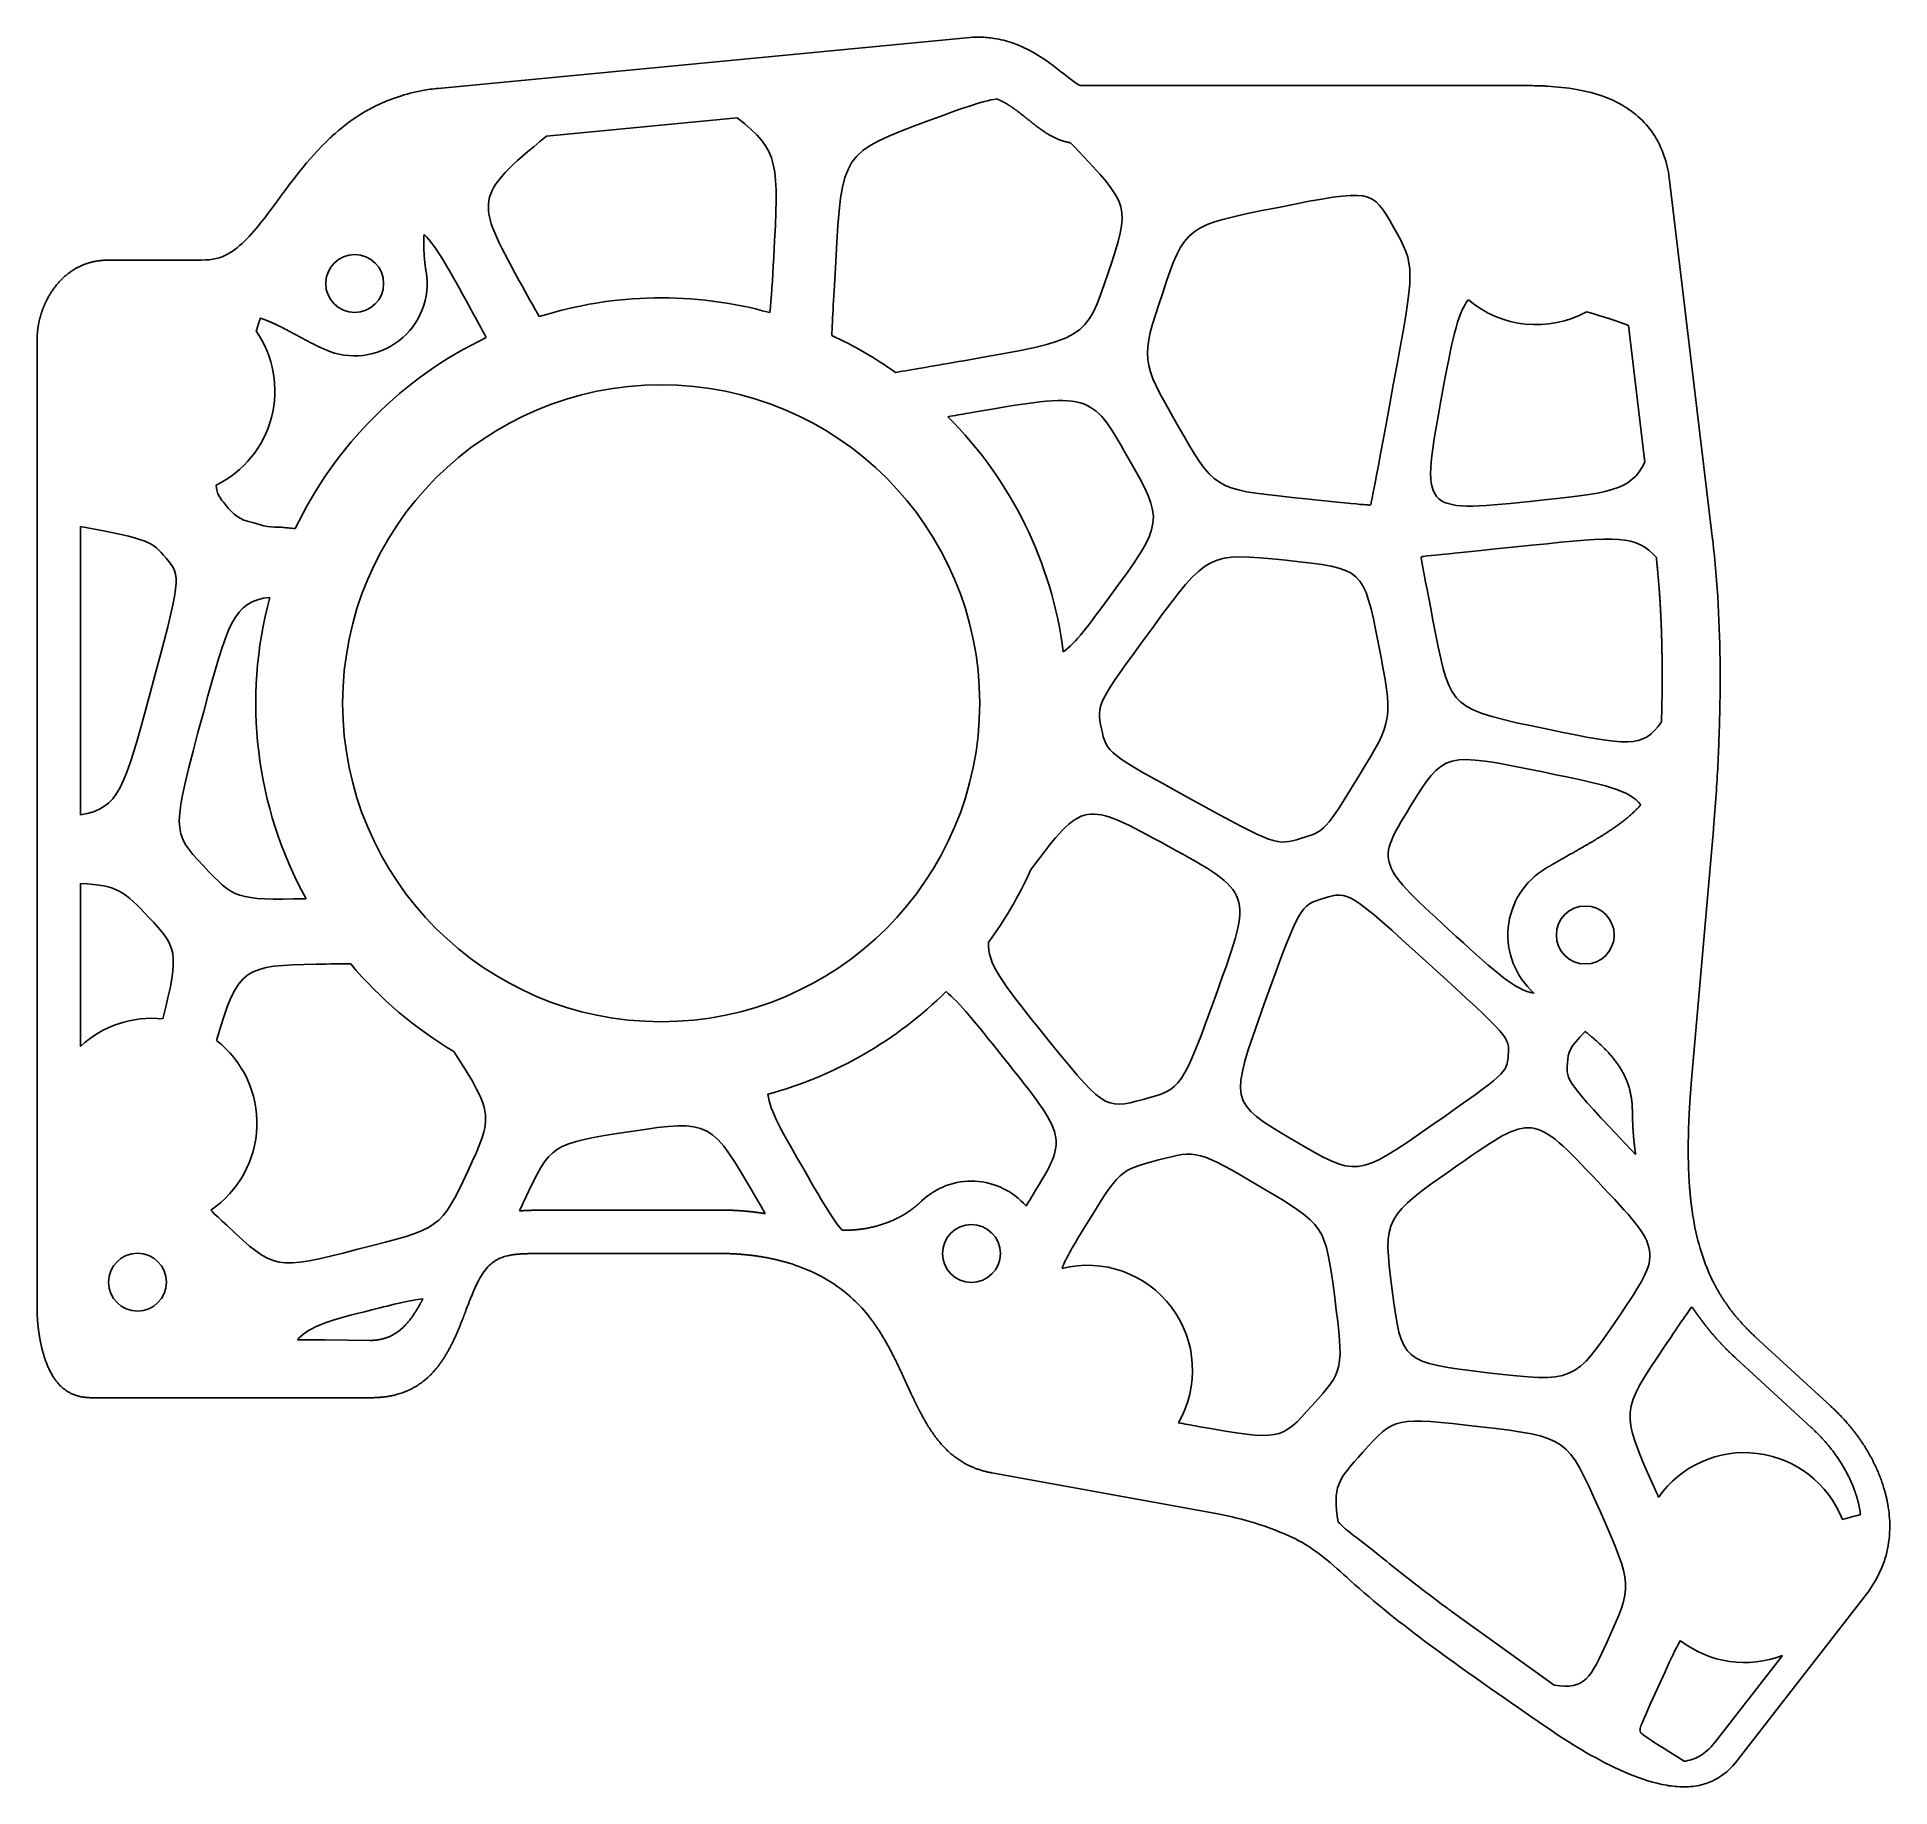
# Model space of a CAD drawing. Header units: millimetres. Extents: x -5 to 123, y -51 to 70.
import ezdxf

# ---------------------------------------------------------------- set-up
doc = ezdxf.new("R2010")
doc.units = ezdxf.units.MM
doc.layers.get('0').update_dxf_attribs({"linetype": 'CONTINUOUS'})

msp = doc.modelspace()

# ---------------------------------------------------------------- linework, layer by layer
for p, q in [((58.77, 69.98), (22.26, 66.48)), ((97.57, 66.67), (66.61, 66.67)), ((29.76, 63.18), (42.93, 64.44)), ((110.29, 35.33), (107.29, 60.33)), ((5.9, 54.62), (-0.45, 54.62)), ((104.49, 50.11), (105.62, 40.67)), ((-5.44, 49), (-5.44, -17.73)), ((-2.44, 16.3), (-2.44, 36.22)), ((110.3, 35.27), (110.29, 35.33)), ((108.82, -2.26), (110.31, 14.75)), ((-2.44, 0.31), (-2.44, 11.55)), ((104.97, -7.16), (104.67, -6.84)), ((41.86, -11), (29.9, -11)), ((29.9, -14), (41.86, -14)), ((14.42, -19.96), (12.54, -19.96)), ((17.58, -20), (14.42, -19.96)), ((118.46, -24.55), (113.26, -19.77)), ((111.91, -21.24), (117.11, -26.02)), ((-1.65, -23.96), (17.6, -23.96)), ((60.51, -29.15), (76.12, -31.99)), ((122.43, -31.54), (122.42, -31.51)), ((112.09, -48.91), (120.77, -37.73)), ((99.36, -43.81), (92.39, -38.81)), ((115.12, -41.76), (110.51, -47.69))]:
    msp.add_line(p, q)
for centre, radius in [((16.5, 53), 2), ((37.67, 24.01), 22), ((101.5, 8), 2), ((59.1, -14), 2), ((1.5, -15.98), 2)]:
    msp.add_circle(centre, radius)
for centre, radius, start, end in [((16.5, 53), 5, -114.0826, 9.5666), ((37.67, 24.01), 28, 74.4683, 107.4925), ((98.11, 57.41), 7.25, 229.7277, 298.6652), ((3.74, 45.58), 7.25, -63.8584, 34.6667), ((37.67, 24.01), 28, 115.5789, 154.491), ((37.67, 24.01), 28, 54.6983, 65.1035), ((37.67, 24.01), 28, 7.2738, 44.9792), ((11.22, 41.17), 5, 250.1769, 272.5484), ((37.67, 24.01), 28, 164.8696, 208.8276), ((37.67, 24.01), 28, 323.8617, 335.6738), ((101.5, 8), 5.35, 120.5228, 228.4993), ((37.67, 24.01), 28, 220.0193, 239.2497), ((37.67, 24.01), 28, 285.2628, 314.6697), ((2.5, -5), 7.25, 84.1724, 132.9358), ((2.5, -5), 7.25, -55.9595, 52.0357), ((59.1, -14), 5, 41.0679, 133.464), ((67.12, -22.06), 7.25, -30.1057, 104.019), ((112.5, -35), 7.25, 21.3203, 145.0222), ((112.5, -35), 7.25, 232.3779, 291.1426)]:
    msp.add_arc(centre, radius, start, end)
for points, degree in [([(59.65, 70.02), (59.35, 70.02), (59.06, 70.01), (58.77, 69.98)], 3), ([(98.9, 66.63), (98.8, 66.64), (98.7, 66.64), (98.61, 66.65)], 3), ([(21.18, 66.33), (20.05, 66.12), (18.96, 65.75), (17.97, 65.27)], 3), ([(22.26, 66.48), (21.9, 66.44), (21.54, 66.39), (21.18, 66.33)], 3), ([(56.23, 64.28), (58.4, 65.08), (59.79, 65.6), (60.86, 65.75)], 3), ([(60.86, 65.75), (61.09, 65.65), (61.32, 65.54), (61.54, 65.42), (61.75, 65.28), (61.96, 65.13)], 5), ([(42.93, 64.44), (45.85, 62.17), (45.8, 61.31), (45.44, 54.81)], 3), ([(49.73, 54.53), (50.14, 62.03), (50.14, 62.03), (56.23, 64.28)], 3), ([(27.87, 53.19), (24.84, 58.73), (24.66, 59.05), (29.76, 63.18)], 3), ([(65.95, 62.72), (66.04, 62.63), (66.12, 62.54), (66.21, 62.45)], 3), ([(66.21, 62.45), (70.09, 58.36), (70.09, 58.36), (68.55, 53.74)], 3), ([(80.3, 58.26), (86.76, 59.54), (86.76, 59.54), (88.26, 56.88)], 3), ([(72.31, 52.36), (73.85, 56.97), (73.85, 56.97), (80.3, 58.26)], 3), ([(21.29, 56.39), (22.18, 55.52), (22.98, 54.05), (24.49, 51.28)], 3), ([(88.26, 56.88), (89.77, 54.21), (89.77, 54.21), (88.24, 45.99)], 3), ([(-0.45, 54.62), (-0.7, 54.62), (-0.94, 54.6), (-1.17, 54.58), (-1.39, 54.54), (-1.61, 54.49)], 5), ([(45.44, 54.81), (45.36, 53.22), (45.29, 51.97), (45.17, 50.99)], 3), ([(49.46, 49.41), (49.5, 50.53), (49.59, 52.15), (49.73, 54.53)], 3), ([(29.25, 50.71), (28.85, 51.4), (28.4, 52.21), (27.87, 53.19)], 3), ([(68.55, 53.74), (67.01, 49.12), (67.01, 49.12), (58.57, 47.67)], 3), ([(24.49, 51.28), (24.91, 50.52), (25.27, 49.85), (25.58, 49.27)], 3), ([(73.32, 43.26), (70.76, 47.74), (70.76, 47.74), (72.31, 52.36)], 3), ([(91.62, 45.4), (92.27, 48.89), (92.64, 50.9), (93.42, 51.88)], 3), ([(-5.24, 50.62), (-5.32, 50.31), (-5.38, 50), (-5.42, 49.68), (-5.44, 49.34), (-5.44, 49)], 5), ([(9.7, 49.7), (9.8, 50.01), (9.89, 50.32), (9.97, 50.61)], 3), ([(101.59, 51.05), (102.76, 50.69), (103.71, 50.39), (104.49, 50.11)], 3), ([(58.57, 47.67), (56.56, 47.32), (55.02, 47.06), (53.85, 46.86)], 3), ([(58.9, 44.05), (67.34, 45.5), (67.34, 45.5), (69.89, 41.02)], 3), ([(88.24, 45.99), (86.71, 37.76), (86.71, 37.76), (86.67, 37.72)], 3), ([(97.67, 37.95), (90.09, 37.17), (90.09, 37.17), (91.62, 45.4)], 3), ([(57.48, 43.8), (57.92, 43.88), (58.4, 43.96), (58.9, 44.05)], 3), ([(81.25, 38.23), (75.87, 38.78), (75.87, 38.78), (73.32, 43.26)], 3), ([(69.89, 41.02), (72.44, 36.54), (72.44, 36.54), (68.59, 31.28)], 3), ([(105.62, 40.67), (104.67, 38.66), (103.15, 38.51), (97.67, 37.95)], 3), ([(7.59, 37.7), (7.21, 38.15), (6.96, 38.45), (6.93, 39.07)], 3), ([(9.53, 36.46), (8.44, 36.71), (8.17, 37.02), (7.59, 37.7)], 3), ([(86.67, 37.72), (86.62, 37.67), (86.62, 37.67), (81.25, 38.23)], 3), ([(-2.44, 36.22), (2.39, 35.3), (2.47, 35.21), (3.47, 34.03)], 3), ([(12.4, 36.07), (12.05, 36.1), (11.73, 36.14), (11.44, 36.17)], 3), ([(90.18, 34.11), (90.22, 34.15), (90.22, 34.15), (97.8, 34.92)], 3), ([(97.8, 34.92), (103.71, 35.53), (105.01, 35.66), (106.41, 34.07)], 3), ([(3.47, 34.03), (4.55, 32.76), (4.55, 32.76), (2.31, 24.46)], 3), ([(71.58, 29.18), (75.44, 34.43), (75.44, 34.43), (80.81, 33.88)], 3), ([(80.81, 33.88), (86.19, 33.33), (86.19, 33.33), (87.21, 28.1)], 3), ([(91.16, 28.83), (90.14, 34.06), (90.14, 34.06), (90.18, 34.11)], 3), ([(6.07, 23.44), (7.69, 29.41), (8.14, 31.08), (10.64, 31.32)], 3), ([(68.59, 31.28), (67.2, 29.39), (66.31, 28.18), (65.44, 27.55)], 3), ([(68.08, 22.25), (67.73, 23.92), (67.73, 23.92), (71.58, 29.18)], 3), ([(99.01, 22.19), (92.19, 23.6), (92.19, 23.6), (91.16, 28.83)], 3), ([(87.21, 28.1), (88.24, 22.86), (88.24, 22.86), (85.88, 19.02)], 3), ([(2.31, 24.46), (0.63, 18.24), (0.21, 16.69), (-2.44, 16.3)], 3), ([(6.05, 12.77), (3.83, 15.14), (3.83, 15.14), (6.07, 23.44)], 3), ([(74.29, 17.37), (68.43, 20.58), (68.43, 20.58), (68.08, 22.25)], 3), ([(106.76, 22.72), (105.5, 20.85), (104.33, 21.09), (99.01, 22.19)], 3), ([(110.54, 17.71), (110.63, 19.08), (110.7, 20.44), (110.74, 21.81)], 3), ([(89.38, 16.82), (91.74, 20.66), (91.74, 20.66), (98.56, 19.26)], 3), ([(98.56, 19.26), (102.97, 18.35), (104.53, 18.02), (105.34, 17)], 3), ([(85.88, 19.02), (83.52, 15.17), (83.52, 15.17), (81.84, 14.67)], 3), ([(81.84, 14.67), (80.15, 14.16), (80.15, 14.16), (74.29, 17.37)], 3), ([(92.59, 7.9), (87.02, 12.97), (87.02, 12.97), (89.38, 16.82)], 3), ([(110.36, 15.39), (110.43, 16.16), (110.48, 16.94), (110.54, 17.71)], 3), ([(63.18, 12.48), (66.82, 17.35), (66.9, 17.31), (72.68, 14.14)], 3), ([(110.31, 14.75), (110.33, 14.97), (110.34, 15.18), (110.36, 15.39)], 3), ([(72.68, 14.14), (78.54, 10.93), (78.54, 10.93), (76.09, 4.14)], 3), ([(-2.44, 11.55), (0.19, 11.44), (0.61, 10.99), (2.28, 9.22)], 3), ([(13.14, 10.51), (8.28, 10.41), (8.19, 10.5), (6.05, 12.77)], 3), ([(79.33, 3.25), (81.78, 10.04), (81.78, 10.04), (83.46, 10.55)], 3), ([(83.46, 10.55), (85.15, 11.05), (85.15, 11.05), (90.72, 5.98)], 3), ([(2.28, 9.22), (4.18, 7.19), (4.46, 6.9), (3.24, 2.21)], 3), ([(97.96, 3.99), (96.71, 4.15), (95.32, 5.42), (92.59, 7.9)], 3), ([(63.75, 1.56), (61.29, 4.64), (60.17, 6.04), (60.28, 7.5)], 3), ([(6.96, 0.72), (8.42, 5.86), (8.98, 5.88), (13.85, 5.98)], 3), ([(13.85, 5.98), (14.79, 6), (15.56, 6.02), (16.23, 6)], 3), ([(90.72, 5.98), (96.28, 0.92), (96.28, 0.92), (96.18, -0.3)], 3), ([(57.35, 4.1), (58.28, 3.32), (59.37, 1.96), (61.24, -0.38)], 3), ([(76.09, 4.14), (73.64, -2.65), (73.64, -2.65), (70.95, -3.36)], 3), ([(81.3, -6.15), (76.88, -3.55), (76.88, -3.55), (79.33, 3.25)], 3), ([(70.95, -3.36), (68.27, -4.07), (68.27, -4.07), (63.75, 1.56)], 3), ([(100.27, -0.85), (100.33, -0.09), (100.36, 0.2), (101.5, 1.33)], 3), ([(23.35, -0.05), (26.15, -4.37), (26.04, -4.61), (24.31, -8.31)], 3), ([(61.24, -0.38), (65.75, -6.01), (65.75, -6.01), (63.36, -9.92)], 3), ([(96.18, -0.3), (96.08, -1.52), (96.08, -1.52), (90.9, -5.14)], 3), ([(104.67, -6.84), (100.17, -2.07), (100.17, -2.07), (100.27, -0.85)], 3), ([(108.67, -4.44), (108.69, -4.01), (108.72, -3.57), (108.75, -3.14), (108.78, -2.7), (108.82, -2.26)], 5), ([(47.61, -8.34), (46, -5.56), (45.18, -4.15), (45.04, -3)], 3), ([(28.2, -10.36), (30.05, -6.41), (30.05, -6.41), (35.58, -5.57)], 3), ([(35.58, -5.57), (41.1, -4.74), (41.1, -4.74), (44.35, -10.37)], 3), ([(90.9, -5.14), (85.73, -8.76), (85.73, -8.76), (81.3, -6.15)], 3), ([(92.7, -7.9), (97.88, -4.28), (97.88, -4.28), (102.38, -9.05)], 3), ([(66.94, -12.15), (69.33, -8.24), (69.33, -8.24), (72.02, -7.54)], 3), ([(72.02, -7.54), (74.7, -6.83), (74.7, -6.83), (79.13, -9.43)], 3), ([(24.31, -8.31), (22.46, -12.27), (22.46, -12.27), (16.72, -13.71)], 3), ([(50.16, -12.39), (49.47, -11.56), (48.73, -10.29), (47.61, -8.34)], 3), ([(88.16, -16.52), (87.52, -11.51), (87.52, -11.51), (92.7, -7.9)], 3), ([(63.36, -9.92), (63.19, -10.21), (63.03, -10.47), (62.87, -10.72)], 3), ([(79.13, -9.43), (83.55, -12.04), (83.55, -12.04), (84.19, -17.04)], 3), ([(102.38, -9.05), (106.89, -13.82), (106.89, -13.82), (103.81, -18.37)], 3), ([(7.66, -12.05), (7.24, -11.66), (6.87, -11.32), (6.56, -11.01)], 3), ([(27.88, -11.06), (27.98, -10.84), (28.09, -10.61), (28.2, -10.36)], 3), ([(44.35, -10.37), (44.53, -10.67), (44.7, -10.97), (44.86, -11.24)], 3), ([(16.72, -13.71), (10.98, -15.16), (10.98, -15.16), (7.66, -12.05)], 3), ([(65.36, -15.02), (65.63, -14.29), (66.16, -13.43), (66.94, -12.15)], 3), ([(94.77, -22.23), (88.8, -21.52), (88.8, -21.52), (88.16, -16.52)], 3), ([(12.54, -19.96), (13.39, -18.98), (14.82, -18.62), (17.69, -17.89)], 3), ([(17.69, -17.89), (19.2, -17.51), (20.31, -17.23), (21.21, -17.14)], 3), ([(84.19, -17.04), (84.83, -22.05), (84.83, -22.05), (82.64, -24.49)], 3), ([(107.02, -20.35), (107.81, -19.19), (108.39, -18.32), (108.86, -17.68)], 3), ([(103.81, -18.37), (100.73, -22.93), (100.73, -22.93), (94.77, -22.23)], 3), ([(106.2, -30.04), (103.94, -24.91), (103.94, -24.91), (107.02, -20.35)], 3), ([(82.64, -24.49), (80.45, -26.94), (80.45, -26.94), (74.75, -25.94)], 3), ([(86.14, -27.71), (88.33, -25.27), (88.33, -25.27), (94.29, -25.97)], 3), ([(74.75, -25.94), (74.26, -25.85), (73.8, -25.77), (73.39, -25.69)], 3), ([(94.29, -25.97), (100.26, -26.67), (100.26, -26.67), (102.52, -31.8)], 3), ([(84.44, -32.56), (84.03, -30.07), (84.37, -29.69), (86.14, -27.71)], 3), ([(106.56, -30.84), (106.45, -30.59), (106.33, -30.32), (106.2, -30.04)], 3), ([(102.52, -31.8), (104.78, -36.93), (104.78, -36.93), (103.01, -40.81)], 3), ([(120.34, -31.15), (120.42, -31.44), (120.47, -31.74), (120.51, -32.03)], 3), ([(80.22, -33.16), (80.56, -33.3), (80.9, -33.44), (81.24, -33.6)], 3), ([(85.02, -33.09), (84.82, -32.94), (84.63, -32.75), (84.44, -32.56)], 3), ([(120.51, -32.03), (120.13, -32.13), (119.71, -32.24), (119.25, -32.36)], 3), ([(85.02, -36.36), (85.1, -36.43), (85.17, -36.49), (85.24, -36.56)], 3), ([(85.24, -36.56), (86.97, -38.13), (88.87, -39.63), (90.72, -41)], 3), ([(103.01, -40.81), (101.89, -43.27), (101.48, -44.17), (99.36, -43.81)], 3), ([(107.01, -42.89), (107.42, -41.99), (107.73, -41.3), (108.07, -40.74)], 3), ([(105.29, -47), (105.24, -46.77), (105.24, -46.77), (107.01, -42.89)], 3), ([(108.34, -49.07), (105.34, -47.2), (105.33, -47.16), (105.29, -47)], 3), ([(109.5, -50.7), (109.82, -50.62), (110.13, -50.51), (110.42, -50.36)], 3)]:
    msp.add_open_spline(points, degree=degree)
for points, degree, knots in [([(60.66, 69.93), (60.35, 69.98), (60.04, 70.01), (59.7, 70.02), (59.67, 70.02), (59.65, 70.02)], 3, [0, 0, 0, 0, 0.0945559, 0.0945559, 0.1019276, 0.1019276, 0.1019276, 0.1019276]), ([(61.92, 69.62), (61.72, 69.69), (61.52, 69.75), (61.1, 69.85), (60.88, 69.9), (60.66, 69.93)], 3, [0, 0, 0, 0, 0.0636737, 0.0636737, 0.1295386, 0.1295386, 0.1295386, 0.1295386]), ([(66.61, 66.67), (66.56, 66.69), (66.46, 66.75), (65.31, 67.52), (63.98, 68.92), (61.92, 69.62)], 3, [0, 0, 0, 0, 0.0154714, 0.0154714, 0.1073769, 0.1073769, 0.1073769, 0.1073769]), ([(98.61, 66.65), (98.43, 66.65), (98.26, 66.66), (97.92, 66.66), (97.74, 66.67), (97.57, 66.67)], 3, [0, 0, 0, 0, 0.0522099, 0.0522099, 0.1037365, 0.1037365, 0.1037365, 0.1037365]), ([(107.29, 60.33), (107.28, 60.39), (107.28, 60.44), (107.27, 60.5), (107.12, 61.51), (106.73, 62.61), (106.09, 63.49), (105.43, 64.41), (104.57, 65.05), (103.79, 65.46), (102.72, 66.03), (101.76, 66.25), (100.9, 66.4), (100.19, 66.52), (99.53, 66.59), (98.9, 66.63)], 3, [-1, -1, -1, -1, -0.9903296, -0.9903296, -0.9903296, -0.8077832, -0.8077832, -0.8077832, -0.6197644, -0.6197644, -0.6197644, -0.3629127, -0.3629127, -0.3629127, -0.1512581, -0.1512581, -0.1512581, -0.1512581]), ([(17.97, 65.27), (17.68, 65.13), (17.39, 64.97), (17.12, 64.81), (16.39, 64.38), (15.74, 63.89), (15.15, 63.37)], 3, [0.1397911, 0.1397911, 0.1397911, 0.1397911, 0.1711286, 0.1711286, 0.1711286, 0.2542391, 0.2542391, 0.2542391, 0.2542391]), ([(61.96, 65.13), (62.01, 65.1), (62.33, 64.87), (62.92, 64.41), (63.67, 63.77), (64.45, 63.21), (65.23, 62.87), (65.75, 62.75), (65.95, 62.72)], 5, [-0.6345089, -0.6345089, -0.6345089, -0.6345089, -0.6345089, -0.6345089, -0.6, -0.4, -0.2, -0.0743024, -0.0743024, -0.0743024, -0.0743024, -0.0743024, -0.0743024]), ([(15.15, 63.37), (14.92, 63.17), (14.69, 62.95), (13.01, 61.29), (11.85, 59.64), (9.98, 57.12), (9.13, 56.02), (8.09, 55.25), (7.97, 55.18), (7.87, 55.11)], 3, [0.266025, 0.266025, 0.266025, 0.266025, 0.3230566, 0.3230566, 0.6715448, 0.6715448, 0.9132618, 0.9132618, 0.9464625, 0.9464625, 0.9464625, 0.9464625]), ([(21.43, 53.83), (21.35, 54.29), (21.3, 54.79), (21.27, 55.31), (21.26, 55.82), (21.29, 56.34), (21.29, 56.39)], 5, [0, 0, 0, 0, 0, 0, 0.2, 0.2216574, 0.2216574, 0.2216574, 0.2216574, 0.2216574, 0.2216574]), ([(7.87, 55.11), (7.82, 55.08), (7.77, 55.06), (7.72, 55.03), (7.22, 54.76), (6.74, 54.62), (5.9, 54.62)], 3, [0.8046622, 0.8046622, 0.8046622, 0.8046622, 0.8211599, 0.8211599, 0.8211599, 1, 1, 1, 1]), ([(-1.61, 54.49), (-1.73, 54.46), (-2.17, 54.34), (-2.88, 54.04), (-3.75, 53.41), (-4.45, 52.55), (-4.91, 51.65), (-5.14, 51), (-5.23, 50.64), (-5.24, 50.62)], 5, [-0.8715001, -0.8715001, -0.8715001, -0.8715001, -0.8715001, -0.8715001, -0.8, -0.6, -0.4, -0.2, -0.184523, -0.184523, -0.184523, -0.184523, -0.184523, -0.184523]), ([(9.97, 50.61), (10.07, 50.58), (10.44, 50.45), (11.08, 50.18), (11.98, 49.72), (12.87, 49.22), (13.66, 48.8), (14.19, 48.55), (14.46, 48.44)], 5, [-0.6693089, -0.6693089, -0.6693089, -0.6693089, -0.6693089, -0.6693089, -0.6, -0.4, -0.2, 0, 0, 0, 0, 0, 0]), ([(110.74, 21.81), (110.8, 23.35), (110.82, 24.89), (110.79, 29.34), (110.65, 32.32), (110.3, 35.27)], 3, [0.411131, 0.411131, 0.411131, 0.411131, 0.87567, 0.87567, 1.743969, 1.743969, 1.743969, 1.743969]), ([(106.41, 34.07), (106.47, 33.44), (106.61, 32.02), (106.76, 29.81), (106.82, 27.54), (106.82, 25.26), (106.79, 23.62), (106.76, 22.77), (106.76, 22.72)], 5, [-0.9599003, -0.9599003, -0.9599003, -0.9599003, -0.9599003, -0.9599003, -0.8, -0.6, -0.4, -0.3852516, -0.3852516, -0.3852516, -0.3852516, -0.3852516, -0.3852516]), ([(105.34, 17), (105.22, 16.86), (104.8, 16.41), (103.97, 15.69), (102.63, 14.8), (101.2, 13.99), (99.97, 13.3), (99.17, 12.84), (98.78, 12.61)], 5, [-0.6810543, -0.6810543, -0.6810543, -0.6810543, -0.6810543, -0.6810543, -0.6, -0.4, -0.2, 0, 0, 0, 0, 0, 0]), ([(101.5, 1.33), (101.55, 1.29), (101.94, 0.98), (102.63, 0.39), (103.56, -0.52), (104.28, -1.57), (104.66, -2.77), (104.75, -3.67), (104.75, -4.15)], 5, [0.3668537, 0.3668537, 0.3668537, 0.3668537, 0.3668537, 0.3668537, 0.4, 0.6, 0.8, 1, 1, 1, 1, 1, 1]), ([(104.75, -4.15), (104.76, -4.56), (104.77, -5.17), (104.81, -5.77), (104.87, -6.37), (104.95, -6.96), (104.97, -7.16)], 5, [-0.8953787, -0.8953787, -0.8953787, -0.8953787, -0.8953787, -0.8953787, -0.8, -0.7539278, -0.7539278, -0.7539278, -0.7539278, -0.7539278, -0.7539278]), ([(108.87, -10.97), (108.84, -10.76), (108.72, -9.83), (108.62, -8.56), (108.59, -7.25), (108.61, -5.92), (108.65, -4.79), (108.67, -4.44)], 5, [0.5405561, 0.5405561, 0.5405561, 0.5405561, 0.5405561, 0.5405561, 0.6, 0.8, 0.8901465, 0.8901465, 0.8901465, 0.8901465, 0.8901465, 0.8901465]), ([(29.9, -11), (29.63, -11), (29.24, -11.01), (28.83, -11.01), (28.42, -11.02), (28, -11.05), (27.88, -11.06)], 5, [-1, -1, -1, -1, -1, -1, -0.9, -0.8585513, -0.8585513, -0.8585513, -0.8585513, -0.8585513, -0.8585513]), ([(44.86, -11.24), (44.82, -11.24), (44.22, -11.14), (43.62, -11.07), (43.02, -11.03), (42.42, -11), (41.86, -11)], 5, [-0.1066053, -0.1066053, -0.1066053, -0.1066053, -0.1066053, -0.1066053, -0.1, 0, 0, 0, 0, 0, 0]), ([(55.66, -10.38), (55.4, -10.62), (54.86, -11.08), (54, -11.63), (52.89, -12.08), (51.73, -12.32), (50.88, -12.39), (50.35, -12.4), (50.16, -12.39)], 5, [0, 0, 0, 0, 0, 0, 0.2, 0.4, 0.6, 0.7163062, 0.7163062, 0.7163062, 0.7163062, 0.7163062, 0.7163062]), ([(110.37, -16.03), (110.29, -15.87), (110.21, -15.7), (109.51, -14.17), (109.1, -12.67), (108.87, -10.97)], 3, [0.4858243, 0.4858243, 0.4858243, 0.4858243, 0.5416064, 0.5416064, 0.9897188, 0.9897188, 0.9897188, 0.9897188]), ([(27.05, -14.16), (27.09, -14.15), (27.35, -14.09), (27.85, -14.02), (28.41, -14), (29.01, -14), (29.6, -14), (29.9, -14)], 5, [0.7828639, 0.7828639, 0.7828639, 0.7828639, 0.7828639, 0.7828639, 0.8, 0.9, 1, 1, 1, 1, 1, 1]), ([(41.86, -14), (42.35, -14), (43.3, -14.04), (44.25, -14.14), (45.2, -14.3), (46.13, -14.55), (46.57, -14.68)], 5, [-1, -1, -1, -1, -1, -1, -0.9, -0.807608, -0.807608, -0.807608, -0.807608, -0.807608, -0.807608]), ([(24.17, -17.97), (24.28, -17.68), (24.39, -17.39), (24.79, -16.39), (25.07, -15.76), (25.66, -14.93), (25.92, -14.68), (26.48, -14.33), (26.75, -14.22), (27.05, -14.16)], 3, [0.9684635, 0.9684635, 0.9684635, 0.9684635, 1.0674223, 1.0674223, 1.3280442, 1.3280442, 1.5017216, 1.5017216, 1.6494484, 1.6494484, 1.6494484, 1.6494484]), ([(46.57, -14.68), (46.89, -14.78), (47.21, -14.9), (49.14, -15.66), (50.26, -16.5), (51.49, -17.7), (51.86, -18.12), (52.19, -18.57)], 3, [0.443379, 0.443379, 0.443379, 0.443379, 0.534328, 0.534328, 0.9960779, 0.9960779, 1.2332527, 1.2332527, 1.2332527, 1.2332527]), ([(113.26, -19.77), (112.63, -19.19), (111.95, -18.47), (111.36, -17.72), (110.86, -16.96), (110.45, -16.17), (110.37, -16.03)], 5, [0, 0, 0, 0, 0, 0, 0.2, 0.2439583, 0.2439583, 0.2439583, 0.2439583, 0.2439583, 0.2439583]), ([(-5.44, -17.73), (-5.44, -18.06), (-5.42, -18.5), (-5.39, -18.95), (-5.33, -19.4), (-5.25, -19.85), (-5.23, -19.96)], 5, [0, 0, 0, 0, 0, 0, 0.2, 0.2660853, 0.2660853, 0.2660853, 0.2660853, 0.2660853, 0.2660853]), ([(21.21, -17.14), (21.06, -17.42), (20.73, -18.02), (20.17, -18.89), (19.5, -19.55), (18.65, -19.91), (17.95, -20), (17.58, -20)], 5, [-0.281693, -0.281693, -0.281693, -0.281693, -0.281693, -0.281693, -0.2, -0.1, 0, 0, 0, 0, 0, 0]), ([(108.86, -17.68), (108.91, -17.74), (109.43, -18.51), (109.99, -19.26), (110.6, -19.97), (111.26, -20.65), (111.91, -21.24)], 5, [-0.2195818, -0.2195818, -0.2195818, -0.2195818, -0.2195818, -0.2195818, -0.2, 0, 0, 0, 0, 0, 0]), ([(17.6, -23.96), (18.17, -23.96), (19.23, -23.87), (20.6, -23.45), (21.99, -22.4), (23.01, -20.8), (23.59, -19.47), (23.94, -18.57), (24.13, -18.08), (24.17, -17.97)], 5, [0, 0, 0, 0, 0, 0, 0.1, 0.2, 0.3, 0.4, 0.4292366, 0.4292366, 0.4292366, 0.4292366, 0.4292366, 0.4292366]), ([(52.19, -18.57), (52.29, -18.7), (52.69, -19.26), (53.35, -20.3), (53.95, -21.49), (54.49, -22.72), (54.97, -23.77), (55.23, -24.3), (55.25, -24.34)], 5, [-0.5312276, -0.5312276, -0.5312276, -0.5312276, -0.5312276, -0.5312276, -0.5, -0.4, -0.3, -0.2913407, -0.2913407, -0.2913407, -0.2913407, -0.2913407, -0.2913407]), ([(-5.23, -19.96), (-5.19, -20.18), (-5.07, -20.74), (-4.83, -21.6), (-4.35, -22.7), (-3.6, -23.52), (-2.74, -23.88), (-2.04, -23.96), (-1.65, -23.96)], 5, [0.2660853, 0.2660853, 0.2660853, 0.2660853, 0.2660853, 0.2660853, 0.4, 0.6, 0.8, 1, 1, 1, 1, 1, 1]), ([(55.25, -24.34), (55.47, -24.79), (55.94, -25.7), (56.73, -27), (57.7, -28.06), (58.95, -28.76), (59.97, -29.05), (60.51, -29.15)], 5, [-0.2913407, -0.2913407, -0.2913407, -0.2913407, -0.2913407, -0.2913407, -0.2, -0.1, 0, 0, 0, 0, 0, 0]), ([(122.42, -31.51), (122.36, -31.1), (122.15, -30.14), (121.64, -28.66), (120.86, -27.24), (119.83, -25.9), (118.94, -24.99), (118.46, -24.55)], 5, [0.4510681, 0.4510681, 0.4510681, 0.4510681, 0.4510681, 0.4510681, 0.6, 0.8, 1, 1, 1, 1, 1, 1]), ([(117.11, -26.02), (117.49, -26.37), (118.21, -27.1), (119, -28.09), (119.63, -29.14), (120.08, -30.23), (120.28, -30.9), (120.34, -31.15)], 5, [0, 0, 0, 0, 0, 0, 0.2, 0.4, 0.5136637, 0.5136637, 0.5136637, 0.5136637, 0.5136637, 0.5136637]), ([(76.12, -31.99), (77.01, -32.15), (77.87, -32.36), (79.23, -32.79), (79.73, -32.97), (80.22, -33.16)], 3, [-0.5394856, -0.5394856, -0.5394856, -0.5394856, -0.2697807, -0.2697807, -0.1116324, -0.1116324, -0.1116324, -0.1116324]), ([(121.93, -35.8), (122.06, -35.5), (122.18, -35.18), (122.43, -34.26), (122.51, -33.66), (122.54, -32.54), (122.51, -32.04), (122.43, -31.54)], 3, [0.2286594, 0.2286594, 0.2286594, 0.2286594, 0.3313886, 0.3313886, 0.5141678, 0.5141678, 0.666674, 0.666674, 0.666674, 0.666674]), ([(85.09, -33.15), (85.08, -33.14), (85.07, -33.13), (85.04, -33.11), (85.03, -33.1), (85.02, -33.09)], 3, [-0.008546607, -0.008546607, -0.008546607, -0.008546607, -0.00427331, -0.00427331, 0, 0, 0, 0]), ([(91.77, -38.35), (90.61, -37.5), (89.58, -36.7), (87.24, -34.84), (86.19, -33.99), (85.09, -33.15)], 3, [-0.831954, -0.831954, -0.831954, -0.831954, -0.4159668, -0.4159668, 0, 0, 0, 0]), ([(81.24, -33.6), (81.89, -33.89), (82.5, -34.27), (83.81, -35.28), (84.47, -35.85), (85.02, -36.36)], 3, [0, 0, 0, 0, 0.2133247, 0.2133247, 0.4000142, 0.4000142, 0.4000142, 0.4000142]), ([(120.77, -37.73), (121.13, -37.27), (121.45, -36.79), (121.79, -36.12), (121.86, -35.96), (121.93, -35.8)], 3, [-0.5020165, -0.5020165, -0.5020165, -0.5020165, -0.3795625, -0.3795625, -0.3435479, -0.3435479, -0.3435479, -0.3435479]), ([(92.39, -38.81), (92.29, -38.73), (92.18, -38.66), (91.98, -38.51), (91.87, -38.43), (91.77, -38.35)], 3, [-0.07743656, -0.07743656, -0.07743656, -0.07743656, -0.03871828, -0.03871828, 0, 0, 0, 0]), ([(90.72, -41), (91.14, -41.31), (91.56, -41.62), (94.34, -43.64), (97.57, -45.86), (99.43, -47.13)], 3, [0.6970131, 0.6970131, 0.6970131, 0.6970131, 0.8358558, 0.8358558, 1.5894001, 1.5894001, 1.5894001, 1.5894001]), ([(99.43, -47.13), (100.95, -48.17), (102.83, -49.24), (105.36, -50.29), (106.25, -50.58), (107.52, -50.8), (107.93, -50.84), (108.72, -50.84), (109.12, -50.8), (109.5, -50.7)], 3, [0, 0, 0, 0, 0.551913, 0.551913, 0.815493, 0.815493, 0.933989, 0.933989, 1.051154, 1.051154, 1.051154, 1.051154]), ([(110.51, -47.69), (110.37, -47.87), (110.22, -48.05), (109.88, -48.38), (109.7, -48.52), (109.5, -48.65)], 3, [-0.1404002, -0.1404002, -0.1404002, -0.1404002, -0.070191, -0.070191, 0, 0, 0, 0]), ([(109.5, -48.65), (109.34, -48.75), (109.17, -48.84), (108.82, -48.98), (108.63, -49.02), (108.41, -49.06), (108.37, -49.06), (108.34, -49.07)], 3, [-1.3659141, -1.3659141, -1.3659141, -1.3659141, -1.2779348, -1.2779348, -1.1897237, -1.1897237, -1.1727761, -1.1727761, -1.1727761, -1.1727761]), ([(110.42, -50.36), (110.6, -50.27), (110.78, -50.16), (111.39, -49.73), (111.76, -49.34), (112.09, -48.91)], 3, [-0.2241267, -0.2241267, -0.2241267, -0.2241267, -0.1615538, -0.1615538, 0, 0, 0, 0])]:
    msp.add_open_spline(points, degree=degree, knots=knots)

doc.saveas('drawing.dxf')
